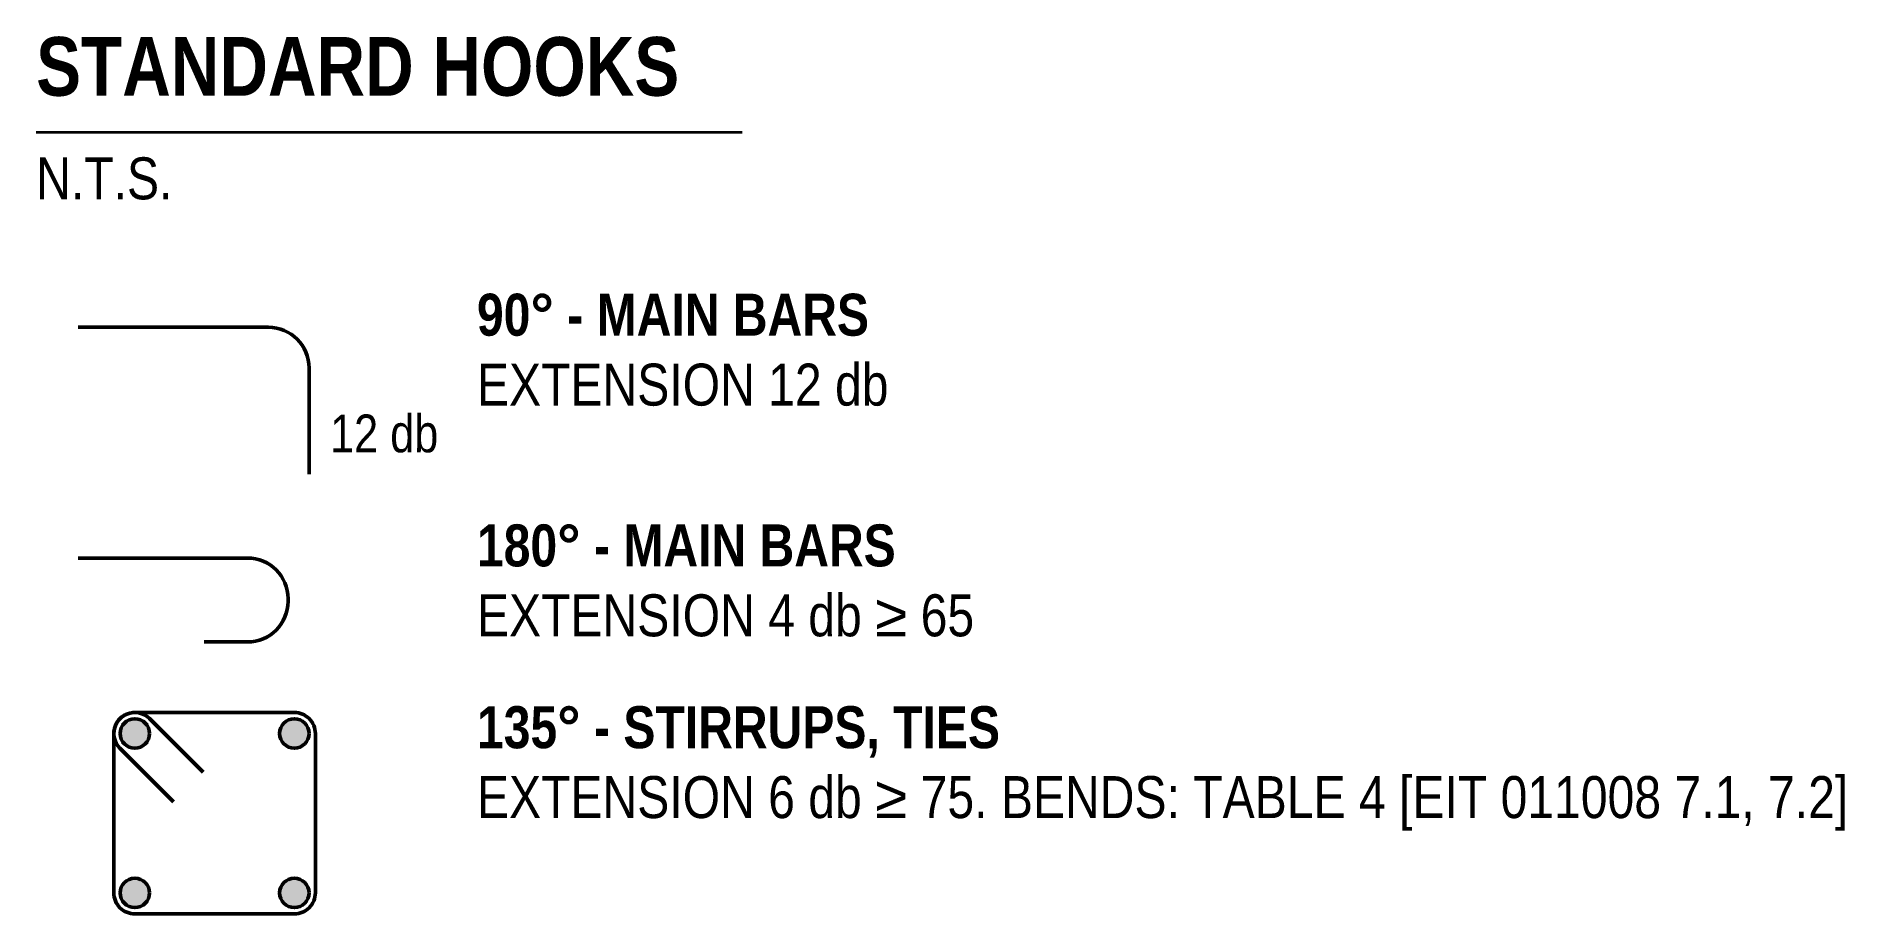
# Model space of a CAD drawing. Header units: millimetres. Extents: x 130.5 to 216.7, y 117.4 to 159.3.
import ezdxf
from ezdxf.enums import TextEntityAlignment as Align

# ---------------------------------------------------------------- set-up
doc = ezdxf.new("R2010")
doc.units = ezdxf.units.MM
for name, color, linetype, lineweight in [('S-REBR', 1, 'Continuous', 50), ('S-TEXT', 7, 'Continuous', 18), ('S-TITLE', 7, 'Continuous', 35)]:
    doc.layers.add(name, color=color, linetype=linetype, lineweight=lineweight)
doc.styles.add('AN', font='ARIALN_0.TTF')
doc.styles.add('ANB', font='ARIALNB_0.TTF')

msp = doc.modelspace()

# ---------------------------------------------------------------- hatches: boundary and pattern name
at = {"layer": 'S-REBR'}
h = msp.add_hatch(color=256, dxfattribs=at)
h.dxf.hatch_style = 1
edge = h.paths.add_edge_path()
edge.add_arc((135.2, 126.033), 0.7, 0, 360)
h = msp.add_hatch(color=256, dxfattribs=at)
h.dxf.hatch_style = 1
edge = h.paths.add_edge_path()
edge.add_arc((142.8, 126.033), 0.7, 0, 360)
h = msp.add_hatch(color=256, dxfattribs=at)
h.dxf.hatch_style = 1
edge = h.paths.add_edge_path()
edge.add_arc((135.2, 118.433), 0.7, 0, 360)
h = msp.add_hatch(color=256, dxfattribs=at)
h.dxf.hatch_style = 1
edge = h.paths.add_edge_path()
edge.add_arc((142.8, 118.433), 0.7, 0, 360)

# ---------------------------------------------------------------- linework, layer by layer
at = {"layer": 'S-REBR', "flags": 128}
for points in [[(132.5, 145.4), (141.575, 145.4, -0.414214), (143.5, 143.475), (143.5, 138.4)], [(132.5, 134.4), (140.575, 134.4, -0.414214), (142.5, 132.475), (142.5, 132.325, -0.414214), (140.575, 130.4), (138.5, 130.4)], [(138.453, 124.195), (135.907, 126.74, 0.668179), (134.2, 126.033), (134.2, 118.433, 0.414214), (135.2, 117.433), (142.8, 117.433, 0.414214), (143.8, 118.433), (143.8, 126.033, 0.414214), (142.8, 127.033), (135.2, 127.033, 0.668179), (134.493, 125.326), (137.038, 122.781)]]:
    msp.add_lwpolyline(points, format="xyb", dxfattribs=at)
at = {"layer": 'S-REBR'}
for centre in [(135.2, 126.033), (142.8, 126.033), (135.2, 118.433), (142.8, 118.433)]:
    msp.add_circle(centre, 0.7, dxfattribs=at)
at = {"layer": 'S-TITLE'}
msp.add_line((130.5, 154.7), (164.141, 154.7), dxfattribs=at)

# ---------------------------------------------------------------- texts
at = {"layer": 'S-TEXT'}
for s, height, style, p in [('STANDARD HOOKS', 2.8, 'ANB', (130.5, 155.6)), ('90° - MAIN BARS', 2, 'ANB', (151.5, 144.4)), ('EXTENSION 12 db', 2, 'AN', (151.5, 141.067)), ('12 db', 1.8, 'AN', (144.5, 138.9)), ('180° - MAIN BARS', 2, 'ANB', (151.5, 133.4)), ('EXTENSION 4 db ≥ 65', 2, 'AN', (151.5, 130.067)), ('135° - STIRRUPS, TIES', 2, 'ANB', (151.5, 124.733)), ('EXTENSION 6 db ≥ 75. BENDS: TABLE 4 [EIT 011008 7.1, 7.2]', 2, 'AN', (151.5, 121.4))]:
    msp.add_text(s, height=height, dxfattribs=dict(at, style=style)).set_placement(p, align=Align.BOTTOM_LEFT)
at = {"layer": 'S-TEXT', "style": 'AN'}
msp.add_text('N.T.S.', height=2, dxfattribs=at).set_placement((130.5, 153.5), align=Align.TOP_LEFT)

doc.saveas('drawing.dxf')
